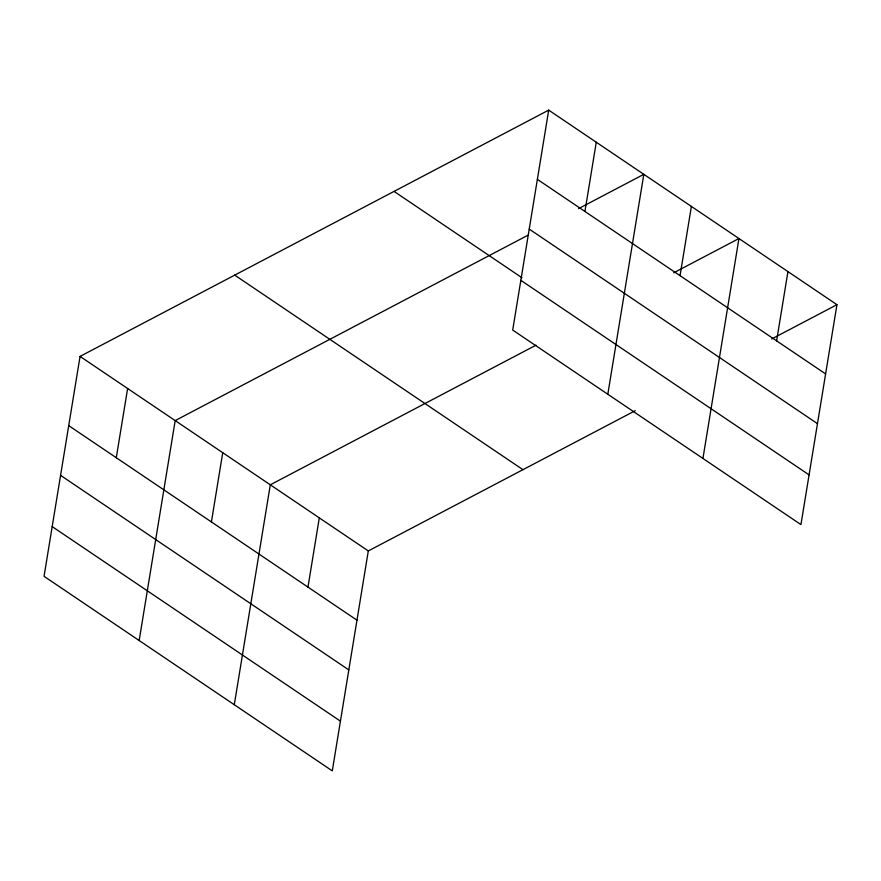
<?xml version="1.0" encoding="UTF-8"?>
<svg xmlns="http://www.w3.org/2000/svg" width="881" height="881" viewBox="0 0 881 881"><rect width="100%" height="100%" fill="white"/><g stroke="black" fill="none" stroke-linecap="round" stroke-linejoin="round"><path stroke-width="1.32" d="M548.709 110.125L512.698 330.056L800.939 524.602L836.95 304.683L548.709 110.125L80.061 356.398L44.05 576.317L332.291 770.875L368.302 550.944L635.223 410.689M116.281 457.735L127.624 388.499M139.165 640.52L175.187 420.6L527.84 235.282M211.407 521.937L222.739 452.702M234.291 704.723L270.302 484.803L536.011 345.176M307.965 587.109L319.307 517.874M584.929 211.462L596.272 142.226M607.813 394.248L643.824 174.328L578.586 208.621M680.055 275.665L691.387 206.429M702.939 458.45L738.95 238.531L673.701 272.824M776.613 340.837L787.944 271.612M771.701 338.965L836.95 304.683M537.377 179.361L825.607 373.918M529.228 229.093L817.469 423.64M394.06 191.397L522.015 277.768M520.836 280.323L809.077 474.881M234.72 275.125L522.962 469.683M80.061 356.398L368.302 550.944M68.729 425.633L356.97 620.18M60.58 475.355L348.821 669.912M52.188 526.596L340.429 721.143"/></g></svg>
